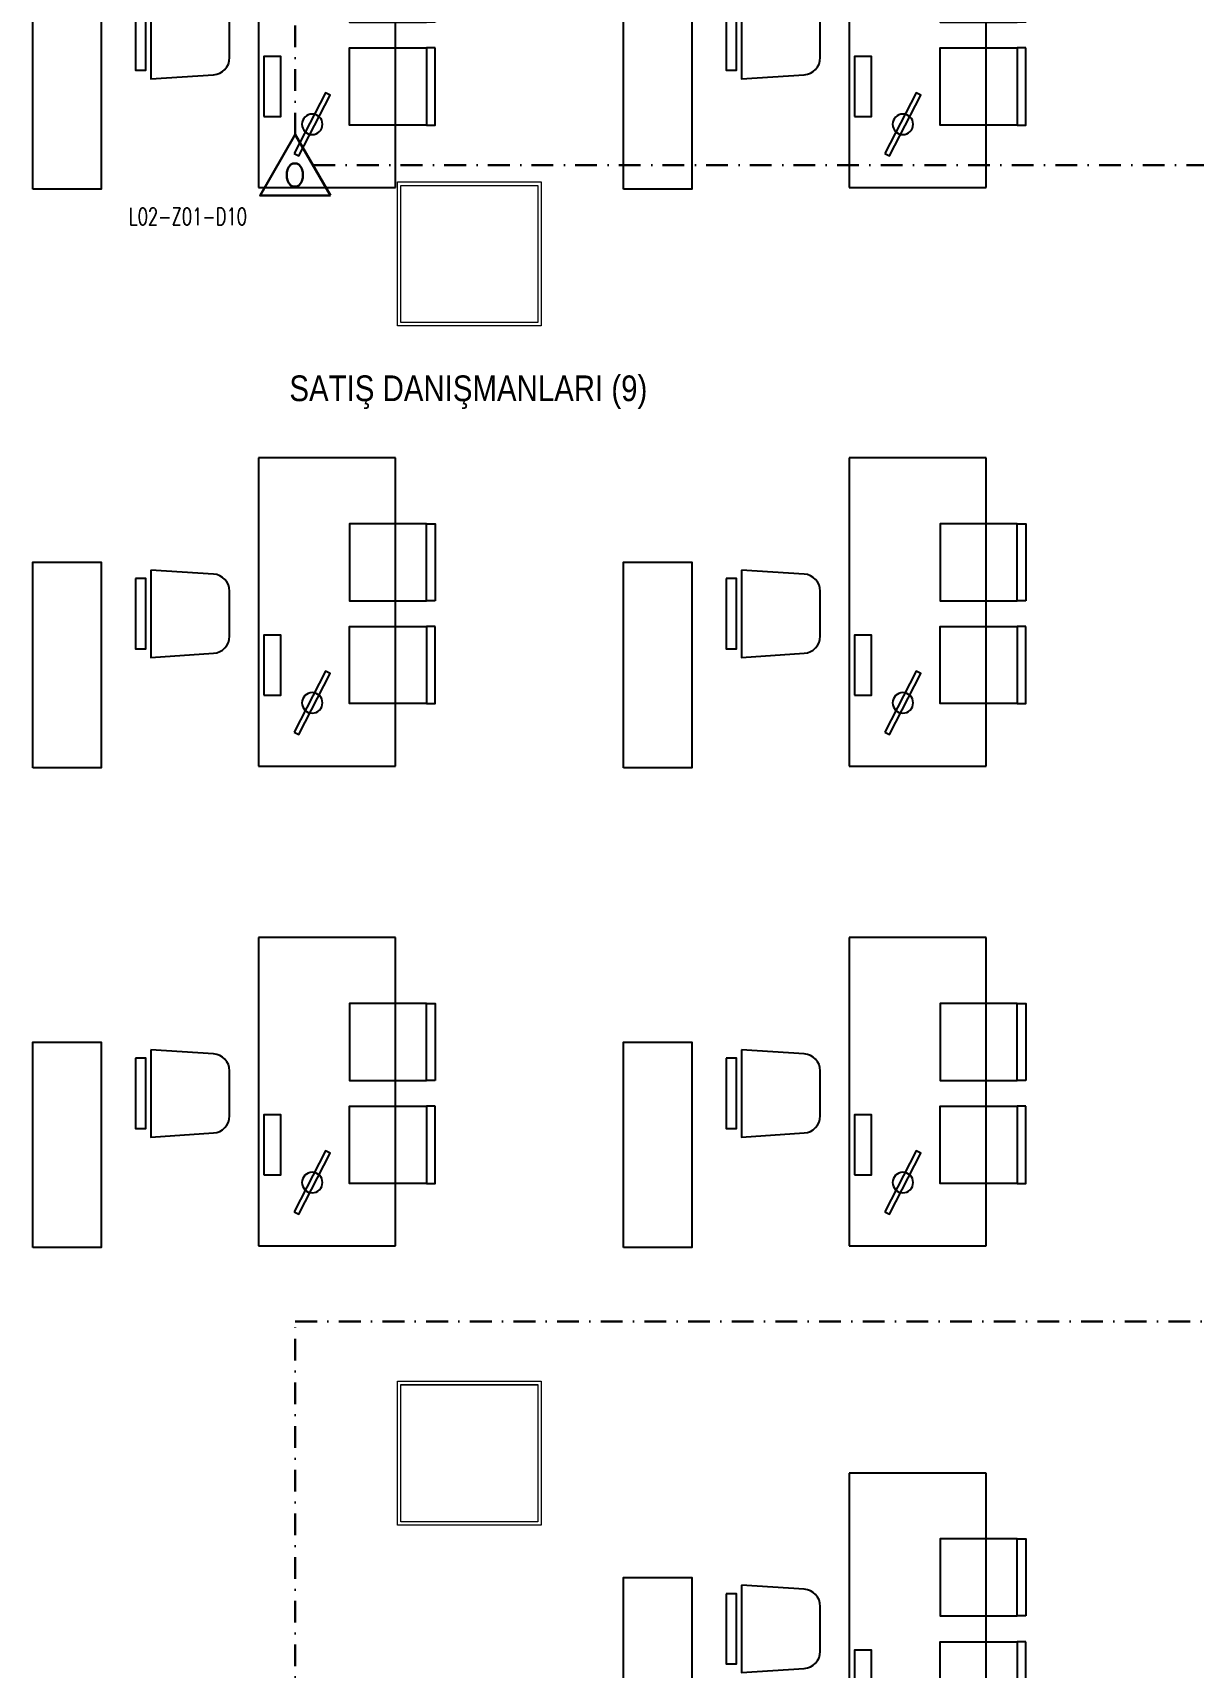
# Model space of a CAD drawing. Extents: x -3709 to 34975, y -230 to 8245.
# Drawn here: x 17386 to 18064, y 927 to 1882 of the extents above; entities that cross this region are included whole.
import ezdxf
from ezdxf.enums import TextEntityAlignment as Align

# ---------------------------------------------------------------- set-up
doc = ezdxf.new("R2010")
doc.units = 0
doc.linetypes.add('DASHDOT', pattern=[25.4, 12.7, -6.35, 0, -6.35])
doc.layers.get('0').update_dxf_attribs({"color": 9, "lineweight": 9})
for name, color, linetype, lineweight in [('01', 9, 'Continuous', 9), ('05', 9, 'Continuous', 9), ('14', 9, 'Continuous', 9), ('21', 9, 'Continuous', 9), ('E-DEDEKTÖR NUMARALARI', 20, 'Continuous', 30), ('E-KABLO', 7, 'Continuous', 30), ('E-OPTİK DUMAN DEDEKTÖRÜ', 7, 'Continuous', 30)]:
    doc.layers.add(name, color=color, linetype=linetype, lineweight=lineweight)
doc.styles.add('E-YAZI', font='txttw.shx')
doc.styles.add('MuuM_TEXT-STANDART', font='ARIALN.TTF')

# ---------------------------------------------------------------- blocks, each defined once
blk = doc.blocks.new('p-kolon-80x80-vw')
at = {"layer": '01'}
blk.add_lwpolyline([(-40, -40), (-40, 40), (40, 40), (40, -40)], close=True, dxfattribs=at)
blk = doc.blocks.new('m-çalışma dolap modül')
at = {"lineweight": -3, "ltscale": 0.5}
blk.add_lwpolyline([(0, 40), (120, 40), (120, 0), (0, 0)], close=True, dxfattribs=at)
blk = doc.blocks.new('m-vw-sandalye-02')
at = {"lineweight": -3, "ltscale": 0.5}
for points in [[(-22.5, 0), (-22.5, -5), (22.5, -5), (22.5, 0)], [(-22.5, -5), (22.5, -5), (22.5, -50), (-22.5, -50)]]:
    blk.add_lwpolyline(points, close=True, dxfattribs=at)
blk = doc.blocks.new('m-vw-sandalye')
at = {"lineweight": -3, "ltscale": 0.5}
blk.add_lwpolyline([(-20.5, 0), (20.5, 0), (20.5, -6), (-20.5, -6)], close=True, dxfattribs=at)
blk.add_lwpolyline([(-25.5, -9), (25.5, -9), (23.11, -45.65, -0.395265), (13.13, -55), (-13.13, -55, -0.395265), (-23.11, -45.65)], format="xyb", close=True, dxfattribs=at)
blk = doc.blocks.new('m-vw-çalışma-p-01')
at = {"lineweight": -3, "ltscale": 0.5}
for p, q in [((11.93, 179.03), (91.93, 179.03)), ((11.93, -0.97), (11.93, 179.03)), ((91.93, 179.03), (91.93, -0.97)), ((91.93, -0.97), (11.93, -0.97))]:
    blk.add_line(p, q, dxfattribs=at)
for points in [[(32.8, 159.16), (35.47, 160.53), (53.74, 124.95), (51.08, 123.58)], [(15, 137.5), (25, 137.5), (25, 102.5), (15, 102.5)]]:
    blk.add_lwpolyline(points, close=True, dxfattribs=at)
blk.add_circle((43.27, 142.05), 6, dxfattribs=at)
at = {"lineweight": -3, "ltscale": 0.5, "xscale": -1, "rotation": 270}
blk.add_blockref('m-vw-sandalye-02', (115, 120), dxfattribs=at)
at = {"lineweight": -3, "rotation": 90}
blk.add_blockref('m-vw-sandalye', (-60, 90), dxfattribs=at)
at = {"lineweight": -3, "ltscale": 0.5, "rotation": 270}
blk.add_blockref('m-vw-sandalye-02', (115, 60), dxfattribs=at)
blk = doc.blocks.new('100_OPTİK DUMAN DEDEKTÖRÜ 085')
at = {"layer": 'E-OPTİK DUMAN DEDEKTÖRÜ', "color": 4}
blk.add_lwpolyline([(2.059, 0), (0, 3.566), (-2.059, 0)], close=True, dxfattribs=at)
at = {"layer": 'E-OPTİK DUMAN DEDEKTÖRÜ', "color": 3, "style": 'E-YAZI'}
blk.add_text('O', height=1.36, dxfattribs=at).set_placement((-0.022, 1.201), align=Align.MIDDLE)

msp = doc.modelspace()

# ---------------------------------------------------------------- linework, layer by layer
at = {"layer": '14'}
msp.add_lwpolyline([(17598.84, 1794.5), (17682.84, 1794.5), (17682.84, 1710.5), (17598.84, 1710.5)], close=True, dxfattribs=at)
msp.add_lwpolyline([(17682.84, 1094.5), (17682.84, 1010.5), (17598.84, 1010.5), (17598.84, 1094.5), (17682.84, 1094.5)], dxfattribs=at)
at = {"layer": 'E-KABLO', "color": 6, "linetype": 'DASHDOT'}
for p, q in [((17539.23, 1822.23), (17539.23, 2716.17)), ((18148.94, 1804.4), (17549.53, 1804.4)), ((17539.23, 902.63), (17539.23, 1129.44)), ((17539.23, 1129.44), (18159.23, 1129.44))]:
    msp.add_line(p, q, dxfattribs=at)

# ---------------------------------------------------------------- block references
for p in [(17640.84, 1752.5), (17640.84, 1752.4), (17640.84, 1052.5), (17640.84, 1052.4)]:
    msp.add_blockref('p-kolon-80x80-vw', p)
at = {"layer": '05', "lineweight": -3, "xscale": -1, "rotation": 180}
for p in [(17505.84, 1970.22), (17850.84, 1970.22), (17505.84, 1632.5), (17850.84, 1632.5), (17505.84, 1352.5), (17850.84, 1352.5), (17850.84, 1039.95)]:
    msp.add_blockref('m-vw-çalışma-p-01', p, dxfattribs=at)
at = {"layer": '05', "lineweight": -3, "rotation": 90}
for p in [(17425.84, 1790.22), (17770.84, 1790.22), (17425.84, 1452.5), (17770.84, 1452.5), (17425.84, 1172.5), (17770.84, 1172.5), (17770.84, 859.95)]:
    msp.add_blockref('m-çalışma dolap modül', p, dxfattribs=at)
at = {"layer": 'E-OPTİK DUMAN DEDEKTÖRÜ', "xscale": 10, "yscale": 10, "zscale": 10}
msp.add_blockref('100_OPTİK DUMAN DEDEKTÖRÜ 085', (17539.23, 1786.57), dxfattribs=at)

# ---------------------------------------------------------------- texts
at = {"layer": '21', "style": 'MuuM_TEXT-STANDART'}
msp.add_text('SATIŞ DANIŞMANLARI (9)', height=15, dxfattribs=at).set_placement((17535.79, 1662.08), align=Align.BOTTOM_LEFT)
at = {"layer": 'E-DEDEKTÖR NUMARALARI', "style": 'E-YAZI', "width": 0.7}
msp.add_text('L02-Z01-D10', height=10, dxfattribs=at).set_placement((17442.04, 1769.39))

doc.saveas('drawing.dxf')
